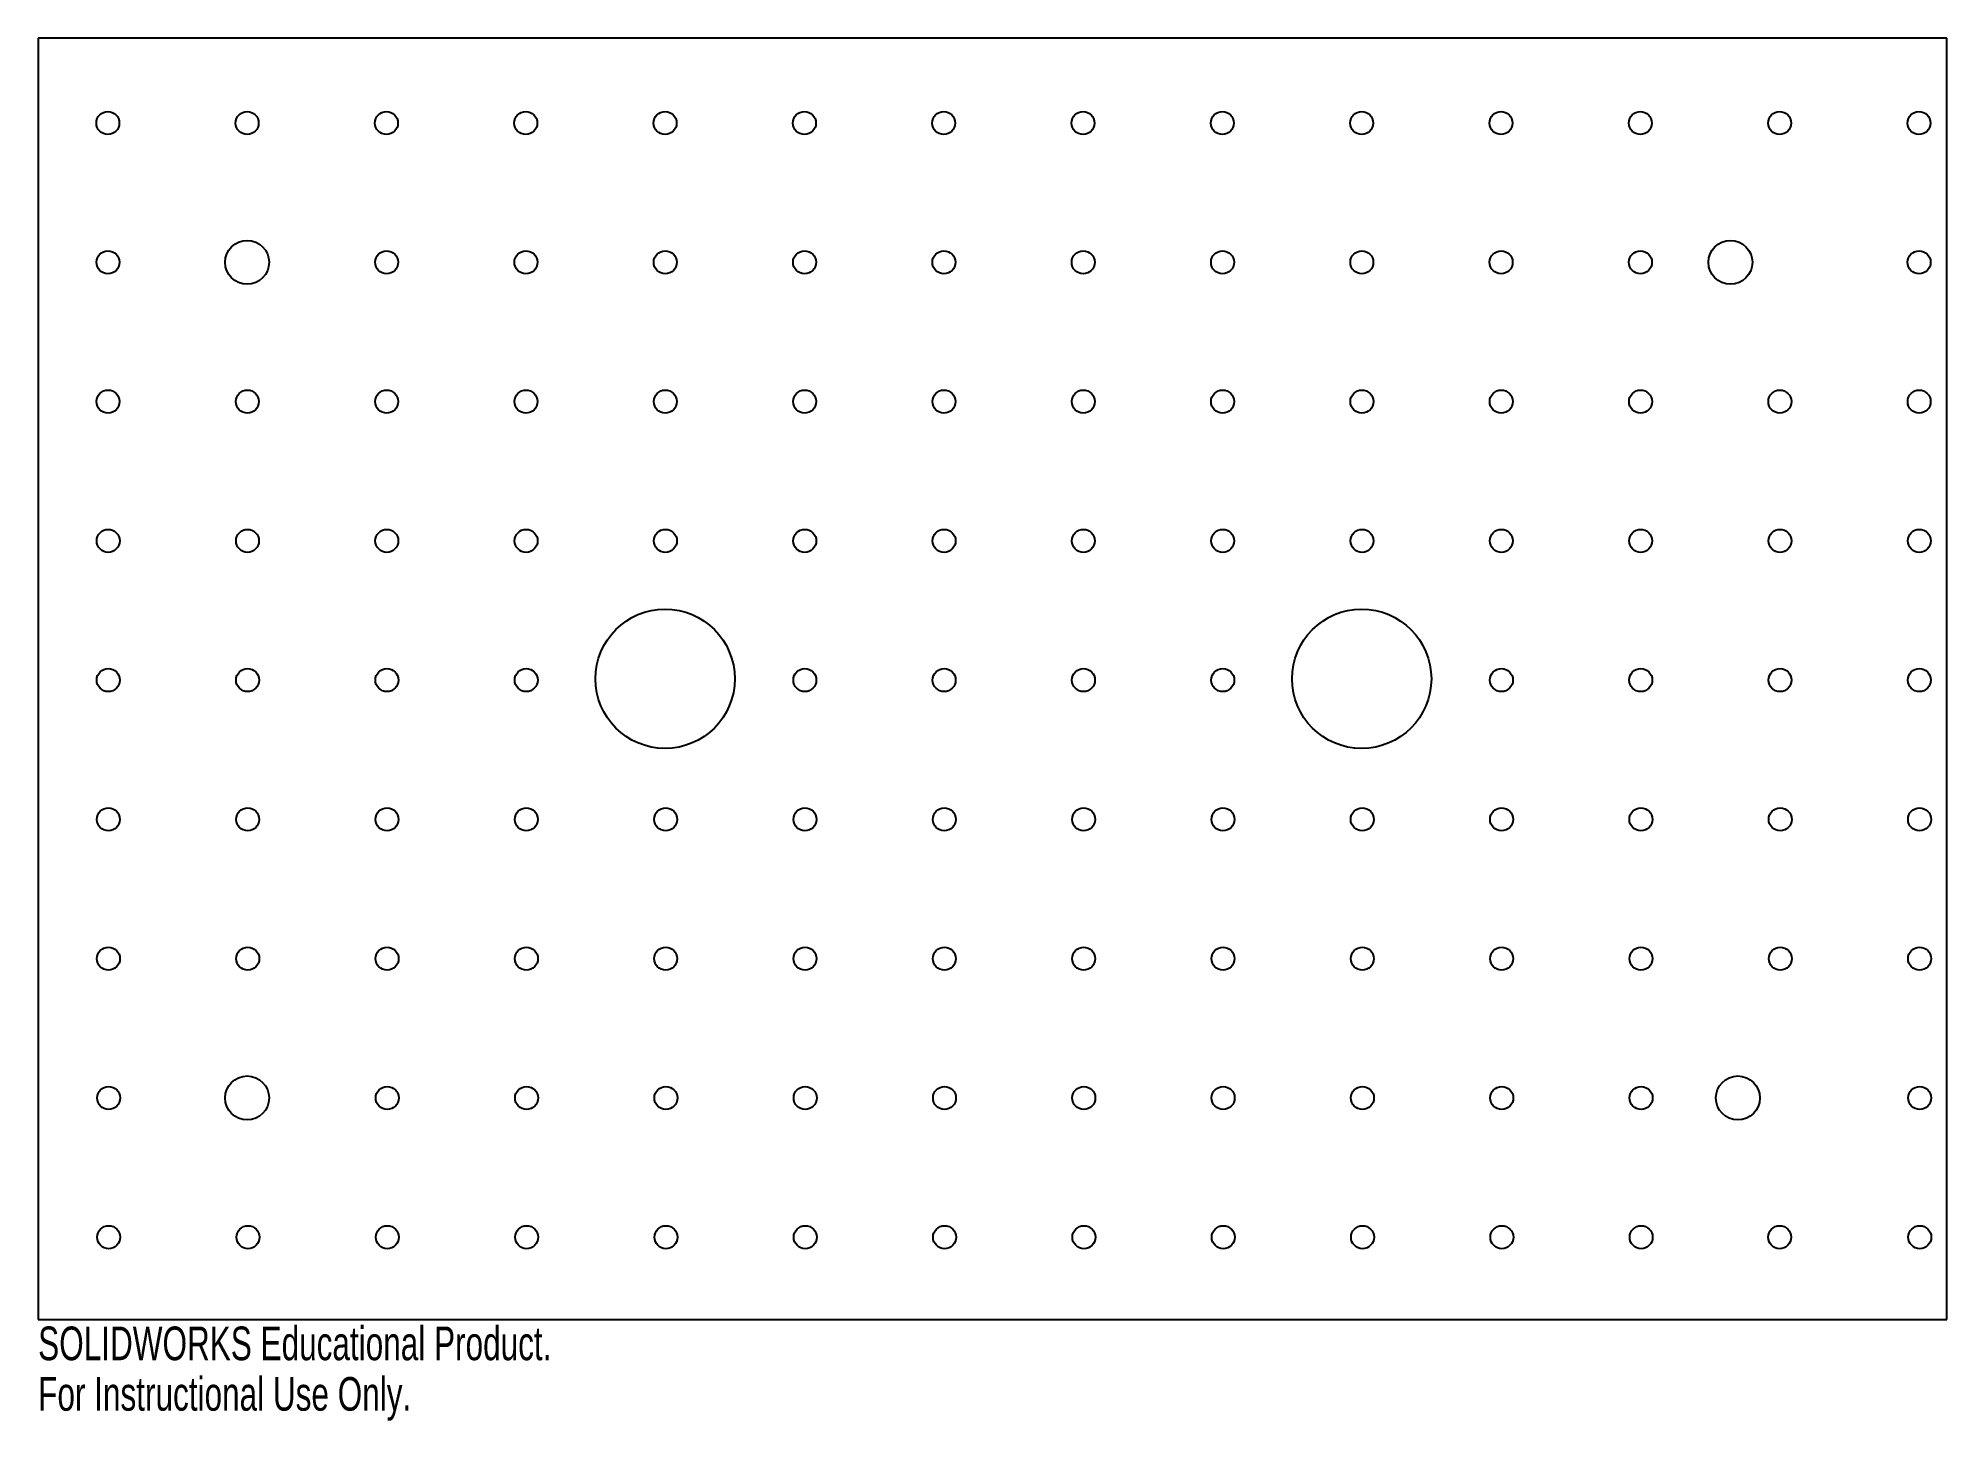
# Model space of a CAD drawing. Header units: millimetres. Extents: x -137 to 137, y -107 to 92.
import ezdxf

# ---------------------------------------------------------------- set-up
doc = ezdxf.new("R2010")
doc.units = ezdxf.units.MM
doc.styles.add('SLDTEXTSTYLE0', font='TXT', dxfattribs={"width": 0.7})

msp = doc.modelspace()

# ---------------------------------------------------------------- linework, layer by layer
at = {"color": 7, "linetype": 'Continuous', "lineweight": 25}
for p, q in [((137, 92), (-137, 92)), ((-137, 92), (-137, -92)), ((137, -92), (137, 92)), ((-137, -92), (137, -92))]:
    msp.add_line(p, q, dxfattribs=at)
for centre, radius in [((-127, 79.81), 1.65), ((-107, 79.81), 1.65), ((-87, 79.81), 1.65), ((-67, 79.81), 1.65), ((-47, 79.81), 1.65), ((-27, 79.81), 1.65), ((-7, 79.81), 1.65), ((13, 79.81), 1.65), ((33, 79.81), 1.65), ((53, 79.81), 1.65), ((73, 79.81), 1.65), ((93, 79.81), 1.65), ((113, 79.81), 1.65), ((133, 79.81), 1.65), ((-126.98, 59.81), 1.65), ((-107, 59.81), 3.15), ((-86.98, 59.81), 1.65), ((-66.98, 59.81), 1.65), ((-46.98, 59.81), 1.65), ((-26.98, 59.81), 1.65), ((-6.98, 59.81), 1.65), ((13.02, 59.81), 1.65), ((33.02, 59.81), 1.65), ((53.02, 59.81), 1.65), ((73.02, 59.81), 1.65), ((93.02, 59.81), 1.65), ((105.94, 59.81), 3.15), ((133.02, 59.81), 1.65), ((-126.97, 39.81), 1.65), ((-106.97, 39.81), 1.65), ((-86.97, 39.81), 1.65), ((-66.97, 39.81), 1.65), ((-46.97, 39.81), 1.65), ((-26.97, 39.81), 1.65), ((-6.97, 39.81), 1.65), ((13.03, 39.81), 1.65), ((33.03, 39.81), 1.65), ((53.03, 39.81), 1.65), ((73.03, 39.81), 1.65), ((93.03, 39.81), 1.65), ((113.03, 39.81), 1.65), ((133.03, 39.81), 1.65), ((-126.95, 19.81), 1.65), ((-106.95, 19.81), 1.65), ((-86.95, 19.81), 1.65), ((-66.95, 19.81), 1.65), ((-46.95, 19.81), 1.65), ((-26.95, 19.81), 1.65), ((-6.95, 19.81), 1.65), ((13.05, 19.81), 1.65), ((33.05, 19.81), 1.65), ((53.05, 19.81), 1.65), ((73.05, 19.81), 1.65), ((93.05, 19.81), 1.65), ((113.05, 19.81), 1.65), ((133.05, 19.81), 1.65), ((-47, 0), 10), ((53, 0), 10), ((-126.94, -0.19), 1.65), ((-106.94, -0.19), 1.65), ((-86.94, -0.19), 1.65), ((-66.94, -0.19), 1.65), ((-26.94, -0.19), 1.65), ((-6.94, -0.19), 1.65), ((13.06, -0.19), 1.65), ((33.06, -0.19), 1.65), ((73.06, -0.19), 1.65), ((93.06, -0.19), 1.65), ((113.06, -0.19), 1.65), ((133.06, -0.19), 1.65), ((-126.92, -20.19), 1.65), ((-106.92, -20.19), 1.65), ((-86.92, -20.19), 1.65), ((-66.92, -20.19), 1.65), ((-46.92, -20.19), 1.65), ((-26.92, -20.19), 1.65), ((-6.92, -20.19), 1.65), ((13.08, -20.19), 1.65), ((33.08, -20.19), 1.65), ((53.08, -20.19), 1.65), ((73.08, -20.19), 1.65), ((93.08, -20.19), 1.65), ((113.08, -20.19), 1.65), ((133.08, -20.19), 1.65), ((-126.91, -40.19), 1.65), ((-106.91, -40.19), 1.65), ((-86.91, -40.19), 1.65), ((-66.91, -40.19), 1.65), ((-46.91, -40.19), 1.65), ((-26.91, -40.19), 1.65), ((-6.91, -40.19), 1.65), ((13.09, -40.19), 1.65), ((33.09, -40.19), 1.65), ((53.09, -40.19), 1.65), ((73.09, -40.19), 1.65), ((93.09, -40.19), 1.65), ((113.09, -40.19), 1.65), ((133.09, -40.19), 1.65), ((-107, -60.19), 3.15), ((107, -60.19), 3.15), ((-126.89, -60.19), 1.65), ((-86.89, -60.19), 1.65), ((-66.89, -60.19), 1.65), ((-46.89, -60.19), 1.65), ((-26.89, -60.19), 1.65), ((-6.89, -60.19), 1.65), ((13.11, -60.19), 1.65), ((33.11, -60.19), 1.65), ((53.11, -60.19), 1.65), ((73.11, -60.19), 1.65), ((93.11, -60.19), 1.65), ((133.11, -60.19), 1.65), ((-126.88, -80.19), 1.65), ((-106.88, -80.19), 1.65), ((-86.88, -80.19), 1.65), ((-66.88, -80.19), 1.65), ((-46.88, -80.19), 1.65), ((-26.88, -80.19), 1.65), ((-6.88, -80.19), 1.65), ((13.12, -80.19), 1.65), ((33.12, -80.19), 1.65), ((53.12, -80.19), 1.65), ((73.12, -80.19), 1.65), ((93.12, -80.19), 1.65), ((113, -80.19), 1.65), ((133.12, -80.19), 1.65)]:
    msp.add_circle(centre, radius, dxfattribs=at)

# ---------------------------------------------------------------- texts
at = {"color": 7, "linetype": 'Continuous', "char_height": 4.8336, "attachment_point": 1, "style": 'SLDTEXTSTYLE0'}
for s, insert in [('SOLIDWORKS Educational Product.', (-137, -93.02)), ('For Instructional Use Only.', (-137, -100.27))]:
    msp.add_mtext(s, dxfattribs=dict(at, insert=insert))

doc.saveas('drawing.dxf')
